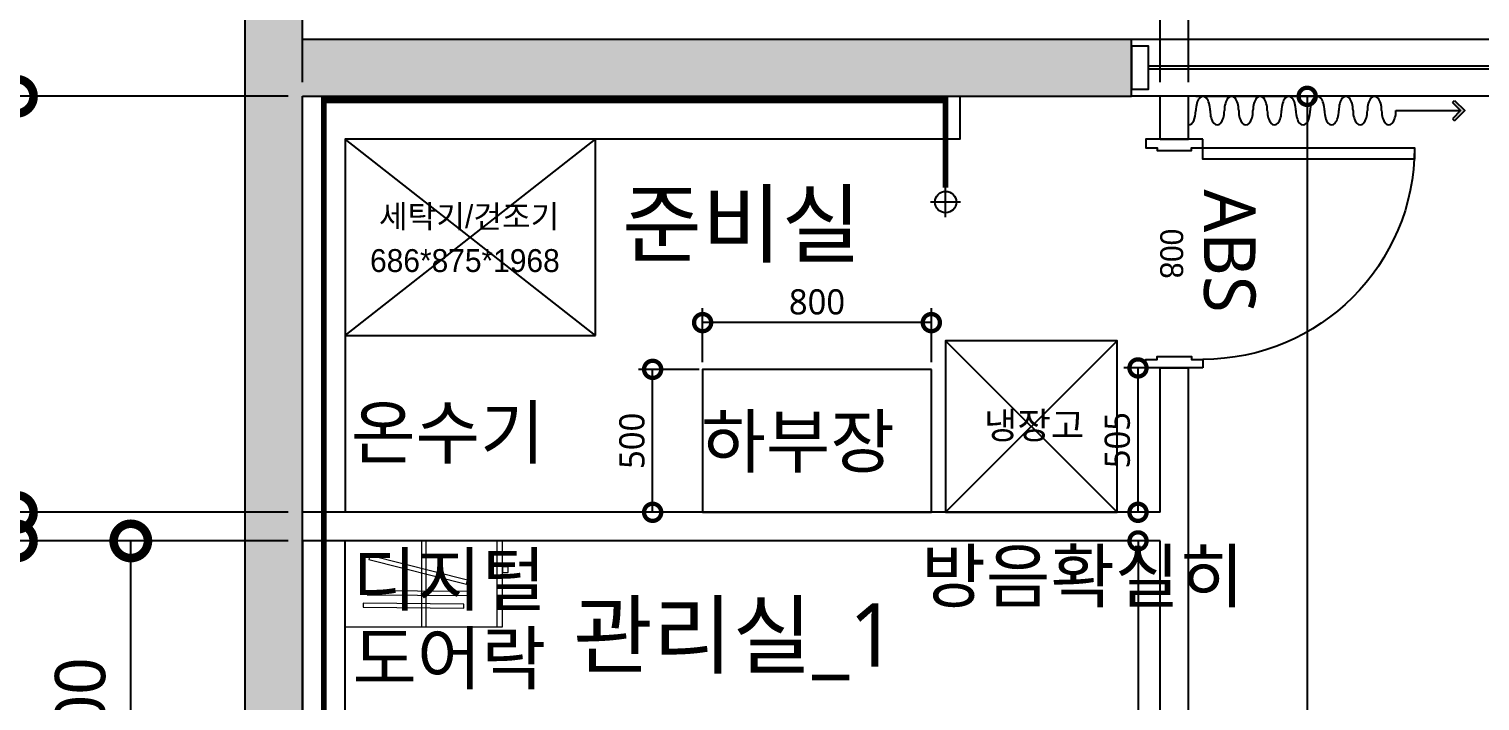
# Model space of a CAD drawing. Extents: x 11477420 to 23072185, y -28506554 to -14238804.
# Drawn here: x 11516640 to 11521715, y -14250399 to -14248049 of the extents above; entities that cross this region are included whole.
import ezdxf
from ezdxf.enums import TextEntityAlignment as Align

# ---------------------------------------------------------------- set-up
doc = ezdxf.new("R2010")
doc.units = 0
doc.header["$LTSCALE"] = 50
doc.header["$MEASUREMENT"] = 0
doc.linetypes.add('DASHEDX2', pattern=[1.5, 1, -0.5])
doc.linetypes.add('HIDDEN', pattern=[0.375, 0.25, -0.125])
doc.layers.get('0').update_dxf_attribs({"linetype": 'CONTINUOUS'})
doc.layers.get('DEFPOINTS').update_dxf_attribs({"linetype": 'CONTINUOUS'})
for name, color, linetype in [('0-ELC TEXT', 7, 'CONTINUOUS'), ('01. F-소품', 3, 'CONTINUOUS'), ('03-TEXT', 3, 'CONTINUOUS'), ('04_FUR', 6, 'CONTINUOUS'), ('06-FUR', 6, 'CONTINUOUS'), ('07-DIM WAL', 5, 'CONTINUOUS'), ('1.천장.벽체선(내벽)', 3, 'CONTINUOUS'), ('2.글자선', 60, 'CONTINUOUS'), ('2CONTINUOUS', 2, 'CONTINUOUS'), ('3 가구-붙박이', 6, 'CONTINUOUS'), ('3.기호.계단선', 30, 'CONTINUOUS'), ('4.가구-붙박이', 6, 'CONTINUOUS'), ('8.패턴선', 8, 'CONTINUOUS'), ('C-WIN', 4, 'CONTINUOUS'), ('CO-DO-FR', 7, 'CONTINUOUS'), ('CO-DOOR', 8, 'CONTINUOUS'), ('FUR', 11, 'CONTINUOUS')]:
    doc.layers.add(name, color=color, linetype=linetype)
doc.layers.add('Arch', color=8, linetype='CONTINUOUS', lineweight=0)
doc.styles.add('DAWIN', font='NanumSquareR.ttf')
doc.styles.add('W-TEXT2', font='Dotum.ttf')
doc.styles.add('맑은 고딕', font='malgun.ttf')
doc.styles.add('코레일둥고', font='Korail_Round_Gothic_Medium.ttf')
doc.dimstyles.new('40', dxfattribs={"dimscale": 40, "dimtxt": 2.2, "dimasz": 3, "dimexe": 1.25, "dimexo": 0.625, "dimtad": 1, "dimdec": 0, "dimzin": 0, "dimdsep": 46, "dimlunit": 6, "dimtxsty": 'DAWIN', "dimblk1": 'DOTSMALL', "dimblk2": 'DOTSMALL', "dimsah": 1, "dimcen": 0.001, "dimclrd": 1, "dimclre": 1, "dimclrt": 3, "dimadec": 0, "dimazin": 0, "dimtfac": 1, "dimtdec": 0, "dimtix": 1, "dimtmove": 2, "dimatfit": 3, "dimldrblk": 'DOTSMALL', "dimfxl": 0, "dimtolj": 1, "dimtzin": 0, "dimarcsym": 0})
doc.dimstyles.new('80', dxfattribs={"dimscale": 80, "dimtxt": 2.2, "dimasz": 3, "dimexe": 1.25, "dimexo": 0.625, "dimtad": 1, "dimdec": 0, "dimzin": 0, "dimdsep": 46, "dimlunit": 6, "dimtxsty": 'DAWIN', "dimblk1": 'DOTSMALL', "dimblk2": 'DOTSMALL', "dimsah": 1, "dimcen": 0.001, "dimclrd": 1, "dimclre": 1, "dimclrt": 3, "dimadec": 0, "dimazin": 0, "dimtfac": 1, "dimtdec": 0, "dimtix": 1, "dimtmove": 2, "dimatfit": 3, "dimldrblk": 'DOTSMALL', "dimfxl": 0, "dimtolj": 1, "dimtzin": 0, "dimarcsym": 0})

# ---------------------------------------------------------------- blocks, each defined once
blk = doc.blocks.new('flooor')
at = {"layer": '8.패턴선', "ltscale": 30}
h = blk.add_hatch(color=256, dxfattribs=at)
h.dxf.hatch_style = 1
h.paths.add_polyline_path([(11507656.8, -14172891.8), (11491856.8, -14172891.8), (11491856.8, -14188496.8), (11492056.8, -14188496.8), (11492056.8, -14187881.8), (11492216.8, -14187881.8), (11492216.8, -14187096.8), (11492056.8, -14187096.8), (11492056.8, -14177741.8), (11494956.8, -14177741.8), (11494956.8, -14177541.8), (11492056.8, -14177541.8), (11492056.8, -14173091.8), (11494756.8, -14173091.8), (11494756.8, -14176541.8), (11494956.8, -14176541.8), (11494956.8, -14173091.8), (11500056.8, -14173091.8), (11500056.8, -14176141.8), (11500256.8, -14176141.8), (11500256.8, -14173091.8), (11503456.8, -14173091.8), (11503456.8, -14176141.8), (11503656.8, -14176141.8), (11503656.8, -14175391.8), (11504256.8, -14175391.8), (11504256.8, -14175302.3), (11504246.8, -14175302.3), (11504246.8, -14175262.3), (11504256.8, -14175191.8), (11503656.8, -14175191.8), (11503656.8, -14173091.8), (11505856.8, -14173091.8), (11505856.8, -14175191.8), (11505256.8, -14175191.8), (11505256.8, -14175262.3), (11505266.8, -14175262.3), (11505266.8, -14175316.8), (11505256.8, -14175316.8), (11505256.8, -14175391.8), (11506056.8, -14175391.8), (11506056.8, -14174691.8), (11509204.8, -14174691.8), (11509204.8, -14174491.8), (11506056.8, -14174491.8), (11506056.8, -14173091.8), (11507656.8, -14173091.8)])
h.paths.add_polyline_path([(11499856.8, -14177741.8), (11504356.8, -14177741.8), (11504356.8, -14177541.8), (11499106.8, -14177541.8), (11499106.8, -14177566.8), (11499106.8, -14177716.8), (11499106.8, -14177741.8), (11499106.8, -14177991.8), (11499856.8, -14177991.8)], flags=17)
h.paths.add_polyline_path([(11506056.8, -14177541.8), (11505856.8, -14177541.8), (11505356.8, -14177541.8), (11505356.8, -14177741.8), (11505356.8, -14177941.8), (11506056.8, -14177941.8)], flags=17)
h.paths.add_polyline_path([(11512534.8, -14172891.8), (11511656.8, -14172891.8), (11511656.8, -14173091.8), (11511656.8, -14173691.8), (11512334.8, -14173691.8), (11512334.8, -14174491.8), (11511854.8, -14174491.8), (11511854.8, -14174691.8), (11512334.8, -14174691.8), (11512334.8, -14174791.8), (11512534.8, -14174791.8)])
h.paths.add_polyline_path([(11512534.8, -14175641.8), (11512384.8, -14175641.8), (11512334.8, -14175641.8), (11512334.8, -14176391.8), (11512534.8, -14176391.8)])
h.paths.add_polyline_path([(11512534.8, -14176941.8), (11512384.8, -14176941.8), (11512334.8, -14176941.8), (11512334.8, -14177100.8), (11511772.8, -14177100.8), (11511772.8, -14177941.8), (11512334.8, -14177941.8), (11512334.8, -14178041.8), (11512534.8, -14178041.8)])
h.paths.add_polyline_path([(11512534.8, -14179271.8), (11512384.8, -14179271.8), (11512334.8, -14179271.8), (11512334.8, -14179836.8), (11512534.8, -14179836.8)])
h.paths.add_polyline_path([(11512256.8, -14184446.8), (11511656.8, -14184446.8), (11511656.8, -14185146.8), (11512256.8, -14185146.8)])
h.paths.add_polyline_path([(11507213.8, -14187066.8), (11506733.8, -14187066.8), (11506733.8, -14187846.8), (11507213.8, -14187846.8)], flags=17)
h.paths.add_polyline_path([(11499706.8, -14186781.8), (11499221.8, -14186781.8), (11499221.8, -14187556.8), (11499706.8, -14187556.8)], flags=17)
at = {"ltscale": 30}
for p, q in [((11494306.8, -14178164.3), (11494306.8, -14178059.3)), ((11494359.3, -14178111.8), (11494254.3, -14178111.8))]:
    blk.add_line(p, q, dxfattribs=at)
blk.add_circle((11494306.8, -14178111.8), 37.5, dxfattribs=at)
at = {"layer": '2CONTINUOUS', "ltscale": 30}
for p, q in [((11491856.8, -14188496.8), (11491856.8, -14172891.8)), ((11492056.8, -14177541.8), (11492056.8, -14173091.8)), ((11492056.8, -14177541.8), (11494956.8, -14177541.8)), ((11494956.8, -14177741.8), (11494956.8, -14177541.8)), ((11492056.8, -14187096.8), (11492056.8, -14177741.8)), ((11492056.8, -14177741.8), (11494956.8, -14177741.8))]:
    blk.add_line(p, q, dxfattribs=at)
at = {"layer": 'C-WIN', "ltscale": 30}
for p, q in [((11496511.8, -14177636.8), (11495016.8, -14177636.8)), ((11496511.8, -14177646.8), (11495016.8, -14177646.8))]:
    blk.add_line(p, q, dxfattribs=at)
for points in [[(11494956.8, -14177541.8), (11499106.8, -14177541.8), (11499106.8, -14177741.8), (11494956.8, -14177741.8)], [(11494956.8, -14177716.8), (11495016.8, -14177716.8), (11495016.8, -14177566.8), (11494956.8, -14177566.8)]]:
    blk.add_lwpolyline(points, close=True, dxfattribs=at)
blk = doc.blocks.new('arrttt')
at = {"layer": 'Arch', "color": 6}
for p, q in [((883190.8, 53558.7), (882890.8, 53558.7)), ((882890.8, 53558.7), (882890.8, 53008.7)), ((883190.8, 53008.7), (883190.8, 53558.7)), ((882958.9, 53496.3), (882955.8, 53144.1)), ((882972.9, 53496.2), (882958.9, 53496.3)), ((882969.8, 53144), (882972.9, 53496.2)), ((883002.8, 53482.1), (882999.7, 53130)), ((883016.8, 53482), (883002.8, 53482.1)), ((883013.7, 53129.9), (883016.8, 53482)), ((883126.4, 53476.3), (883040, 53134.9)), ((883053.6, 53131.5), (883140, 53472.9)), ((883140, 53472.9), (883126.4, 53476.3)), ((882890.8, 53291.2), (883190.8, 53291.2)), ((882890.8, 53276.2), (883190.8, 53276.2)), ((882955.8, 53144.1), (882969.8, 53144)), ((882999.7, 53130), (883013.7, 53129.9)), ((883040, 53134.9), (883053.6, 53131.5)), ((883190.8, 53028.7), (882890.8, 53028.7)), ((882890.8, 53008.7), (883190.8, 53008.7)), ((883100.8, 53008.7), (883080.8, 53008.7)), ((883080.8, 53008.7), (883080.8, 52988.7)), ((883080.8, 52988.7), (883100.8, 52988.7)), ((883100.8, 52988.7), (883100.8, 53008.7))]:
    blk.add_line(p, q, dxfattribs=at)
blk = doc.blocks.new('_DOTSMALL')
at = {"color": 0, "linetype": 'ByBlock', "const_width": 0.5}
blk.add_lwpolyline([(-0.0625, 0, 1), (0.0625, 0, 1)], format="xyb", close=True, dxfattribs=at)
blk = doc.blocks.new('*D78')
at = {"layer": '07-DIM WAL', "color": 1, "lineweight": -2, "ltscale": 30}
for p, q in [((11520696.1, -14248234.4), (11520696.1, -14247184.4)), ((11522196.1, -14248234.4), (11522196.1, -14247184.4)), ((11520696.1, -14247284.4), (11522196.1, -14247284.4))]:
    blk.add_line(p, q, dxfattribs=at)
at = {"layer": 'DEFPOINTS', "color": 0, "ltscale": 30}
for p in [(11522196.1, -14247284.4), (11520696.1, -14248284.4), (11522196.1, -14248284.4)]:
    blk.add_point(p, dxfattribs=at)
at = {"layer": '07-DIM WAL', "color": 1, "lineweight": -2, "ltscale": 30, "xscale": 240, "yscale": 240, "zscale": 240, "rotation": 180}
blk.add_blockref('_DOTSMALL', (11520696.1, -14247284.4), dxfattribs=at)
at = {"layer": '07-DIM WAL', "color": 1, "lineweight": -2, "ltscale": 30, "xscale": 240, "yscale": 240, "zscale": 240}
blk.add_blockref('_DOTSMALL', (11522196.1, -14247284.4), dxfattribs=at)
at = {"layer": '07-DIM WAL', "color": 3, "ltscale": 30, "insert": (11521446.1, -14247122.9), "char_height": 176, "attachment_point": 5, "style": 'DAWIN'}
blk.add_mtext('\\A1;1,500', dxfattribs=at)
blk = doc.blocks.new('*D79')
at = {"layer": '07-DIM WAL', "color": 1, "lineweight": -2, "ltscale": 30}
for p, q in [((11517596.1, -14248234.4), (11517596.1, -14247184.4)), ((11520596.1, -14248234.4), (11520596.1, -14247184.4)), ((11520596.1, -14247284.4), (11517596.1, -14247284.4))]:
    blk.add_line(p, q, dxfattribs=at)
at = {"layer": 'DEFPOINTS', "color": 0, "ltscale": 30}
for p in [(11517596.1, -14247284.4), (11517596.1, -14248284.4), (11520596.1, -14248284.4)]:
    blk.add_point(p, dxfattribs=at)
at = {"layer": '07-DIM WAL', "color": 1, "lineweight": -2, "ltscale": 30, "xscale": 240, "yscale": 240, "zscale": 240, "rotation": 180}
blk.add_blockref('_DOTSMALL', (11517596.1, -14247284.4), dxfattribs=at)
at = {"layer": '07-DIM WAL', "color": 1, "lineweight": -2, "ltscale": 30, "xscale": 240, "yscale": 240, "zscale": 240}
blk.add_blockref('_DOTSMALL', (11520596.1, -14247284.4), dxfattribs=at)
at = {"layer": '07-DIM WAL', "color": 3, "ltscale": 30, "insert": (11519096.1, -14247122.9), "char_height": 176, "attachment_point": 5, "style": 'DAWIN'}
blk.add_mtext('\\A1;3,000', dxfattribs=at)
blk = doc.blocks.new('*D81')
at = {"layer": '07-DIM WAL', "color": 1, "lineweight": -2, "ltscale": 30}
for p, q in [((11517546.1, -14248284.4), (11516496.1, -14248284.4)), ((11516596.1, -14248284.4), (11516596.1, -14249739.4)), ((11517546.1, -14249739.4), (11516496.1, -14249739.4))]:
    blk.add_line(p, q, dxfattribs=at)
at = {"layer": 'DEFPOINTS', "color": 0, "ltscale": 30}
for p in [(11517596.1, -14248284.4), (11516596.1, -14249739.4), (11517596.1, -14249739.4)]:
    blk.add_point(p, dxfattribs=at)
at = {"layer": '07-DIM WAL', "color": 1, "lineweight": -2, "ltscale": 30, "xscale": 240, "yscale": 240, "zscale": 240}
for p, rotation in [((11516596.1, -14248284.4), 90), ((11516596.1, -14249739.4), 270)]:
    blk.add_blockref('_DOTSMALL', p, dxfattribs=dict(at, rotation=rotation))
at = {"layer": '07-DIM WAL', "color": 3, "ltscale": 30, "insert": (11516435.9, -14249011.9), "char_height": 176, "attachment_point": 5, "rotation": 90, "style": 'DAWIN'}
blk.add_mtext('\\A1;1,455', dxfattribs=at)
blk = doc.blocks.new('*D82')
at = {"layer": '07-DIM WAL', "color": 1, "lineweight": -2, "ltscale": 30}
for p, q in [((11516596.1, -14249739.4), (11516596.1, -14249499.4)), ((11517546.1, -14249739.4), (11516496.1, -14249739.4)), ((11516596.1, -14249739.4), (11516596.1, -14249839.4)), ((11517546.1, -14249839.4), (11516496.1, -14249839.4)), ((11516596.1, -14249839.4), (11516596.1, -14250079.4))]:
    blk.add_line(p, q, dxfattribs=at)
at = {"layer": 'DEFPOINTS', "color": 0, "ltscale": 30}
for p in [(11517596.1, -14249739.4), (11516596.1, -14249839.4), (11517596.1, -14249839.4)]:
    blk.add_point(p, dxfattribs=at)
at = {"layer": '07-DIM WAL', "color": 1, "lineweight": -2, "ltscale": 30, "xscale": 240, "yscale": 240, "zscale": 240}
for p, rotation in [((11516596.1, -14249739.4), 270), ((11516596.1, -14249839.4), 90)]:
    blk.add_blockref('_DOTSMALL', p, dxfattribs=dict(at, rotation=rotation))
at = {"layer": '07-DIM WAL', "color": 3, "ltscale": 30, "insert": (11516452, -14249789.4), "char_height": 176, "attachment_point": 5, "rotation": 90, "style": 'DAWIN'}
blk.add_mtext('\\A1;100', dxfattribs=at)
blk = doc.blocks.new('*D83')
at = {"layer": '07-DIM WAL', "color": 1, "lineweight": -2, "ltscale": 30}
for p, q in [((11517546.1, -14249839.4), (11516496.1, -14249839.4)), ((11516596.1, -14249839.4), (11516596.1, -14252739.4)), ((11517546.1, -14252739.4), (11516496.1, -14252739.4))]:
    blk.add_line(p, q, dxfattribs=at)
at = {"layer": 'DEFPOINTS', "color": 0, "ltscale": 30}
for p in [(11517596.1, -14249839.4), (11516596.1, -14252739.4), (11517596.1, -14252739.4)]:
    blk.add_point(p, dxfattribs=at)
at = {"layer": '07-DIM WAL', "color": 1, "lineweight": -2, "ltscale": 30, "xscale": 240, "yscale": 240, "zscale": 240}
for p, rotation in [((11516596.1, -14249839.4), 90), ((11516596.1, -14252739.4), 270)]:
    blk.add_blockref('_DOTSMALL', p, dxfattribs=dict(at, rotation=rotation))
at = {"layer": '07-DIM WAL', "color": 3, "ltscale": 30, "insert": (11516434.5, -14251289.4), "char_height": 176, "attachment_point": 5, "rotation": 90, "style": 'DAWIN'}
blk.add_mtext('\\A1;2,900', dxfattribs=at)
blk = doc.blocks.new('*D76')
at = {"layer": '07-DIM WAL', "color": 1, "lineweight": -2, "ltscale": 30}
for p, q in [((11517546.1, -14249839.4), (11516896.1, -14249839.4)), ((11516996.1, -14251239.4), (11516996.1, -14249839.4)), ((11517546.1, -14251239.4), (11516896.1, -14251239.4))]:
    blk.add_line(p, q, dxfattribs=at)
at = {"layer": 'DEFPOINTS', "color": 0, "ltscale": 30}
for p in [(11516996.1, -14249839.4), (11517596.1, -14249839.4), (11517596.1, -14251239.4)]:
    blk.add_point(p, dxfattribs=at)
at = {"layer": '07-DIM WAL', "color": 1, "lineweight": -2, "ltscale": 30, "xscale": 240, "yscale": 240, "zscale": 240}
for p, rotation in [((11516996.1, -14249839.4), 90), ((11516996.1, -14251239.4), 270)]:
    blk.add_blockref('_DOTSMALL', p, dxfattribs=dict(at, rotation=rotation))
at = {"layer": '07-DIM WAL', "color": 3, "ltscale": 30, "insert": (11516834.5, -14250539.4), "char_height": 176, "attachment_point": 5, "rotation": 90, "style": 'DAWIN'}
blk.add_mtext('\\A1;1,400', dxfattribs=at)
blk = doc.blocks.new('*D89')
at = {"layer": '07-DIM WAL', "color": 1, "lineweight": -2, "ltscale": 30}
for p, q in [((11518984.4, -14249239.4), (11518771.3, -14249239.4)), ((11518821.3, -14249739.4), (11518821.3, -14249239.4)), ((11518984.4, -14249739.4), (11518771.3, -14249739.4))]:
    blk.add_line(p, q, dxfattribs=at)
at = {"layer": 'DEFPOINTS', "color": 0, "ltscale": 30}
for p in [(11518821.3, -14249239.4), (11519009.4, -14249239.4), (11519009.4, -14249739.4)]:
    blk.add_point(p, dxfattribs=at)
at = {"layer": '07-DIM WAL', "color": 1, "lineweight": -2, "ltscale": 30, "xscale": 120, "yscale": 120, "zscale": 120}
for p, rotation in [((11518821.3, -14249239.4), 90), ((11518821.3, -14249739.4), 270)]:
    blk.add_blockref('_DOTSMALL', p, dxfattribs=dict(at, rotation=rotation))
at = {"layer": '07-DIM WAL', "color": 3, "ltscale": 30, "insert": (11518749.2, -14249489.4), "char_height": 88, "attachment_point": 5, "rotation": 90, "style": 'DAWIN'}
blk.add_mtext('\\A1;500', dxfattribs=at)
blk = doc.blocks.new('*D90')
at = {"layer": '07-DIM WAL', "color": 1, "lineweight": -2, "ltscale": 30}
for p, q in [((11518996.1, -14249214.4), (11518996.1, -14249025.9)), ((11519796.1, -14249214.4), (11519796.1, -14249025.9)), ((11519796.1, -14249075.9), (11518996.1, -14249075.9))]:
    blk.add_line(p, q, dxfattribs=at)
at = {"layer": 'DEFPOINTS', "color": 0, "ltscale": 30}
for p in [(11518996.1, -14249075.9), (11518996.1, -14249239.4), (11519796.1, -14249239.4)]:
    blk.add_point(p, dxfattribs=at)
at = {"layer": '07-DIM WAL', "color": 1, "lineweight": -2, "ltscale": 30, "xscale": 120, "yscale": 120, "zscale": 120, "rotation": 180}
blk.add_blockref('_DOTSMALL', (11518996.1, -14249075.9), dxfattribs=at)
at = {"layer": '07-DIM WAL', "color": 1, "lineweight": -2, "ltscale": 30, "xscale": 120, "yscale": 120, "zscale": 120}
blk.add_blockref('_DOTSMALL', (11519796.1, -14249075.9), dxfattribs=at)
at = {"layer": '07-DIM WAL', "color": 3, "ltscale": 30, "insert": (11519396.1, -14249003.9), "char_height": 88, "attachment_point": 5, "style": 'DAWIN'}
blk.add_mtext('\\A1;800', dxfattribs=at)
blk = doc.blocks.new('*D94')
at = {"layer": '07-DIM WAL', "color": 1, "lineweight": -2, "ltscale": 30}
for p, q in [((11517546.1, -14248284.4), (11516096.1, -14248284.4)), ((11516196.1, -14248284.4), (11516196.1, -14258839.4)), ((11517546.1, -14258839.4), (11516096.1, -14258839.4))]:
    blk.add_line(p, q, dxfattribs=at)
at = {"layer": 'DEFPOINTS', "color": 0, "ltscale": 30}
for p in [(11517596.1, -14248284.4), (11516196.1, -14258839.4), (11517596.1, -14258839.4)]:
    blk.add_point(p, dxfattribs=at)
at = {"layer": '07-DIM WAL', "color": 1, "lineweight": -2, "ltscale": 30, "xscale": 240, "yscale": 240, "zscale": 240}
for p, rotation in [((11516196.1, -14248284.4), 90), ((11516196.1, -14258839.4), 270)]:
    blk.add_blockref('_DOTSMALL', p, dxfattribs=dict(at, rotation=rotation))
at = {"layer": '07-DIM WAL', "color": 3, "ltscale": 30, "insert": (11516034.5, -14253561.9), "char_height": 176, "attachment_point": 5, "rotation": 90, "style": 'DAWIN'}
blk.add_mtext('\\A1;10,555', dxfattribs=at)
blk = doc.blocks.new('FFSFDF')
at = {"layer": '01. F-소품'}
blk.add_hatch(color=8, dxfattribs=at).paths.add_polyline_path([(1567672.9, 1746751.1), (1567679.9, 1746744.1), (1567715.3, 1746779.4), (1567679.9, 1746814.8), (1567672.9, 1746807.7), (1567701.2, 1746779.4)])
at = {"layer": '01. F-소품', "color": 8}
for p, q in [((1567672.9, 1746807.7), (1567679.9, 1746814.8)), ((1567474.8, 1746779.4), (1567701.2, 1746779.4)), ((1567672.9, 1746751.1), (1567679.9, 1746744.1))]:
    blk.add_line(p, q, dxfattribs=at)
for points in [[(1567679.9, 1746814.8), (1567715.3, 1746779.4), (1567679.9, 1746744.1)], [(1567672.9, 1746807.7), (1567701.2, 1746779.4), (1567672.9, 1746751.1)]]:
    blk.add_lwpolyline(points, dxfattribs=at)
for centre, start_param, end_param in [((1566799.8, 1746779.4), 1.570796, 4.712389), ((1566899.8, 1746779.4), 1.570796, 4.712389), ((1566999.8, 1746779.4), 1.570796, 4.712389), ((1567099.8, 1746779.4), 1.570796, 4.712389), ((1567199.8, 1746779.4), 1.570796, 4.712389), ((1567299.8, 1746779.4), 1.570796, 4.712389), ((1567399.8, 1746779.4), 1.570796, 4.712389), ((1566749.8, 1746779.4), 6.283185, 7.853982), ((1566849.8, 1746779.4), 4.712389, 7.853982), ((1566949.8, 1746779.4), 4.712389, 7.853982), ((1567049.8, 1746779.4), 4.712389, 7.853982), ((1567149.8, 1746779.4), 4.712389, 7.853982), ((1567249.8, 1746779.4), 4.712389, 7.853982), ((1567349.8, 1746779.4), 4.712389, 7.853982), ((1567449.8, 1746779.4), 4.712389, 7.853982)]:
    blk.add_ellipse(centre, major_axis=(0, -50), ratio=0.5, start_param=start_param, end_param=end_param, dxfattribs=at)
blk = doc.blocks.new('*D383')
at = {"layer": '07-DIM WAL', "color": 1, "lineweight": -2, "ltscale": 10}
for p, q in [((11520721.1, -14248284.4), (11521160.7, -14248284.4)), ((11521110.7, -14248284.4), (11521110.7, -14258689.4)), ((11520721.1, -14258689.4), (11521160.7, -14258689.4))]:
    blk.add_line(p, q, dxfattribs=at)
at = {"layer": 'DEFPOINTS', "color": 0, "ltscale": 10}
for p in [(11520696.1, -14248284.4), (11520696.1, -14258689.4), (11521110.7, -14258689.4)]:
    blk.add_point(p, dxfattribs=at)
at = {"layer": '07-DIM WAL', "color": 1, "lineweight": -2, "ltscale": 10, "xscale": 120, "yscale": 120, "zscale": 120}
for p, rotation in [((11521110.7, -14248284.4), 90), ((11521110.7, -14258689.4), 270)]:
    blk.add_blockref('_DOTSMALL', p, dxfattribs=dict(at, rotation=rotation))
at = {"layer": '07-DIM WAL', "color": 3, "ltscale": 10, "insert": (11521030, -14253486.9), "char_height": 88, "attachment_point": 5, "rotation": 90, "style": 'DAWIN'}
blk.add_mtext('\\A1;10,405', dxfattribs=at)
blk = doc.blocks.new('D-002')
at = {"layer": 'CO-DO-FR'}
for points in [[(0, 200), (0, 0), (30, 0), (30, 40), (40, 40), (40, 160), (30, 160), (30, 200), (0, 200)], [(800, 200), (800, 0), (770, 0), (770, 40), (760, 40), (760, 160), (770, 160), (770, 200), (800, 200)]]:
    blk.add_lwpolyline(points, close=True, dxfattribs=at)
at = {"layer": 'CO-DOOR'}
blk.add_lwpolyline([(730, 940), (730, 200), (770, 200), (770, 940)], close=True, dxfattribs=at)
blk.add_arc((770, 200), 740, 90, 180, dxfattribs=at)
at = {"layer": '2.글자선', "style": 'W-TEXT2'}
blk.add_text('800', height=80, dxfattribs=at).set_placement((399.6, 90.6), align=Align.MIDDLE_CENTER)
blk = doc.blocks.new('*D423')
at = {"layer": '07-DIM WAL', "color": 1, "lineweight": -2, "ltscale": 10}
for p, q in [((11520571.1, -14249234.4), (11520469, -14249234.4)), ((11520519, -14249739.4), (11520519, -14249234.4)), ((11520571.1, -14249739.4), (11520469, -14249739.4))]:
    blk.add_line(p, q, dxfattribs=at)
at = {"layer": 'DEFPOINTS', "color": 0, "ltscale": 10}
for p in [(11520519, -14249234.4), (11520596.1, -14249234.4), (11520596.1, -14249739.4)]:
    blk.add_point(p, dxfattribs=at)
at = {"layer": '07-DIM WAL', "color": 1, "lineweight": -2, "ltscale": 10, "xscale": 120, "yscale": 120, "zscale": 120}
for p, rotation in [((11520519, -14249234.4), 90), ((11520519, -14249739.4), 270)]:
    blk.add_blockref('_DOTSMALL', p, dxfattribs=dict(at, rotation=rotation))
at = {"layer": '07-DIM WAL', "color": 3, "ltscale": 10, "insert": (11520447, -14249486.9), "char_height": 88, "attachment_point": 5, "rotation": 90, "style": 'DAWIN'}
blk.add_mtext('\\A1;505', dxfattribs=at)
blk = doc.blocks.new('*D424')
at = {"layer": '07-DIM WAL', "color": 1, "lineweight": -2, "ltscale": 10}
for p, q in [((11520571.1, -14249839.4), (11520469, -14249839.4)), ((11520519, -14249839.4), (11520519, -14251739.4)), ((11520571.1, -14251739.4), (11520469, -14251739.4))]:
    blk.add_line(p, q, dxfattribs=at)
at = {"layer": 'DEFPOINTS', "color": 0, "ltscale": 10}
for p in [(11520596.1, -14249839.4), (11520519, -14251739.4), (11520596.1, -14251739.4)]:
    blk.add_point(p, dxfattribs=at)
at = {"layer": '07-DIM WAL', "color": 1, "lineweight": -2, "ltscale": 10, "xscale": 120, "yscale": 120, "zscale": 120}
for p, rotation in [((11520519, -14249839.4), 90), ((11520519, -14251739.4), 270)]:
    blk.add_blockref('_DOTSMALL', p, dxfattribs=dict(at, rotation=rotation))
at = {"layer": '07-DIM WAL', "color": 3, "ltscale": 10, "insert": (11520438.2, -14250789.4), "char_height": 88, "attachment_point": 5, "rotation": 90, "style": 'DAWIN'}
blk.add_mtext('\\A1;1,900', dxfattribs=at)

msp = doc.modelspace()

# ---------------------------------------------------------------- linework, layer by layer
at = {"layer": '04_FUR'}
msp.add_line((11520446.1, -14249739.4), (11519846.1, -14249139.4), dxfattribs=at)
at = {"layer": '1.천장.벽체선(내벽)', "ltscale": 30}
for p, q in [((11520596.1, -14248434.4), (11520596.1, -14248284.4)), ((11520696.1, -14248434.4), (11520696.1, -14248284.4)), ((11520596.1, -14248434.4), (11520696.1, -14248434.4)), ((11520596.1, -14249739.4), (11520596.1, -14249234.4)), ((11520596.1, -14249234.4), (11520696.1, -14249234.4)), ((11520696.1, -14251739.4), (11520696.1, -14249234.4)), ((11520596.1, -14249739.4), (11517596.1, -14249739.4)), ((11520596.1, -14249839.4), (11517596.1, -14249839.4)), ((11520596.1, -14251739.4), (11520596.1, -14249839.4))]:
    msp.add_line(p, q, dxfattribs=at)
at = {"layer": '3 가구-붙박이'}
msp.add_lwpolyline([(11517596.1, -14248284.4), (11519896.1, -14248284.4), (11519896.1, -14248434.4), (11517746.1, -14248434.4), (11517746.1, -14249739.4), (11517596.1, -14249739.4), (11517596.1, -14248284.4)], dxfattribs=at)
at = {"layer": '3 가구-붙박이', "ltscale": 30}
msp.add_lwpolyline([(11519796.1, -14249239.4), (11518996.1, -14249239.4), (11518996.1, -14249739.4), (11519796.1, -14249739.4)], close=True, dxfattribs=at)
at = {"layer": '3 가구-붙박이'}
msp.add_lwpolyline([(11517596.1, -14251239.4), (11517746.1, -14251239.4), (11517746.1, -14249839.4), (11517596.1, -14249839.4)], close=True, dxfattribs=at)
at = {"layer": '3.기호.계단선', "linetype": 'HIDDEN', "ltscale": 10, "const_width": 20}
msp.add_lwpolyline([(11519846.1, -14248604.4), (11519846.1, -14248298.5), (11517671.1, -14248298.5), (11517671.1, -14257496.4), (11517811.6, -14257496.4), (11517811.6, -14258741.5), (11523441.8, -14258741.5), (11523441.8, -14258390.6)], dxfattribs=at)
at = {"layer": '4.가구-붙박이'}
msp.add_line((11520446.1, -14249139.4), (11519846.1, -14249739.4), dxfattribs=at)
msp.add_lwpolyline([(11519846.1, -14249739.4), (11520446.1, -14249739.4), (11520446.1, -14249139.4), (11519846.1, -14249139.4)], close=True, dxfattribs=at)
at = {"layer": 'FUR'}
for p, q in [((11518621.1, -14249120.4), (11517746.1, -14248434.4)), ((11517746.1, -14249120.4), (11518621.1, -14248434.4))]:
    msp.add_line(p, q, dxfattribs=at)
msp.add_lwpolyline([(11518621.1, -14249120.4), (11518621.1, -14248434.4), (11517746.1, -14248434.4), (11517746.1, -14249120.4)], close=True, dxfattribs=at)

# ---------------------------------------------------------------- block references
msp.add_blockref('flooor', (25539.3, -70542.6))
at = {"color": 0}
msp.add_blockref('FFSFDF', (9953946.3, -15995113.9), dxfattribs=at)
at = {"layer": '04_FUR', "rotation": 90.00000000000001}
msp.add_blockref('arrttt', (11571304.8, -15133030.3), dxfattribs=at)
at = {"layer": '1.천장.벽체선(내벽)', "ltscale": 30, "xscale": -1, "rotation": 270}
msp.add_blockref('D-002', (11520546.1, -14249234.4), dxfattribs=at)

# ---------------------------------------------------------------- texts
at = {"layer": '0-ELC TEXT', "style": '맑은 고딕'}
msp.add_text('냉장고', height=93.33, rotation=360, dxfattribs=at).set_placement((11520155.6, -14249435.3), align=Align.MIDDLE_CENTER)
at = {"layer": '03-TEXT', "style": '맑은 고딕'}
for s, p in [('준비실', (11518714.7, -14248619.8)), ('관리실_1', (11518543.2, -14250057.2))]:
    msp.add_text(s, height=222.22, dxfattribs=at).set_placement(p, align=Align.TOP_LEFT)
at = {"layer": '03-TEXT', "color": 7, "style": '맑은 고딕'}
msp.add_text('ABS', height=180, rotation=270, dxfattribs=at).set_placement((11520930, -14248610.1), align=Align.TOP_LEFT)
for s, p in [('온수기', (11517766.2, -14249369.9)), ('하부장', (11518991, -14249401.3)), ('디지털', (11517770.9, -14249884.1)), ('방음확실히', (11519760.6, -14249872.4)), ('도어락', (11517770.9, -14250159.6))]:
    msp.add_text(s, height=180, dxfattribs=at).set_placement(p, align=Align.TOP_LEFT)
at = {"layer": '06-FUR', "color": 7, "linetype": 'DASHEDX2', "style": '코레일둥고'}
for s, p in [('세탁기/건조기', (11517863.8, -14248744.8)), ('686*875*1968', (11517832.9, -14248898.9))]:
    msp.add_text(s, height=80, dxfattribs=at).set_placement(p)

# ---------------------------------------------------------------- dimensions: what is measured, and where the dimension line sits
at = {"layer": '07-DIM WAL', "ltscale": 30}
for base, p1, p2, dimstyle, picture, middle in [((11517596.1, -14247284.4), (11520596.1, -14248284.4), (11517596.1, -14248284.4), '80', '*D79', (11519096.1, -14247122.9)), ((11522196.1, -14247284.4), (11520696.1, -14248284.4), (11522196.1, -14248284.4), '80', '*D78', (11521446.1, -14247122.9)), ((11518996.1, -14249075.9), (11519796.1, -14249239.4), (11518996.1, -14249239.4), '40', '*D90', (11519396.1, -14249003.9))]:
    dim = msp.add_linear_dim(base=base, p1=p1, p2=p2, dimstyle=dimstyle, dxfattribs=at)
    dim.commit()
    dim.dimension.update_dxf_attribs({"geometry": picture, "text_midpoint": middle})
for base, p1, p2, dimstyle, picture, middle in [((11516196.1, -14258839.4), (11517596.1, -14248284.4), (11517596.1, -14258839.4), '80', '*D94', (11516034.5, -14253561.9)), ((11516596.1, -14249739.4), (11517596.1, -14248284.4), (11517596.1, -14249739.4), '80', '*D81', (11516435.9, -14249011.9)), ((11518821.3, -14249239.4), (11519009.4, -14249739.4), (11519009.4, -14249239.4), '40', '*D89', (11518749.2, -14249489.4)), ((11516596.1, -14249839.4), (11517596.1, -14249739.4), (11517596.1, -14249839.4), '80', '*D82', (11516452, -14249789.4)), ((11516596.1, -14252739.4), (11517596.1, -14249839.4), (11517596.1, -14252739.4), '80', '*D83', (11516434.5, -14251289.4)), ((11516996.1, -14249839.4), (11517596.1, -14251239.4), (11517596.1, -14249839.4), '80', '*D76', (11516834.5, -14250539.4))]:
    dim = msp.add_linear_dim(base=base, p1=p1, p2=p2, angle=90, dimstyle=dimstyle, dxfattribs=at)
    dim.commit()
    dim.dimension.update_dxf_attribs({"geometry": picture, "text_midpoint": middle})
at = {"layer": '07-DIM WAL', "ltscale": 10}
for base, p1, p2, picture, middle in [((11521110.7, -14258689.4), (11520696.1, -14248284.4), (11520696.1, -14258689.4), '*D383', (11521030, -14253486.9)), ((11520519, -14249234.4), (11520596.1, -14249739.4), (11520596.1, -14249234.4), '*D423', (11520447, -14249486.9)), ((11520519, -14251739.4), (11520596.1, -14249839.4), (11520596.1, -14251739.4), '*D424', (11520438.2, -14250789.4))]:
    dim = msp.add_linear_dim(base=base, p1=p1, p2=p2, angle=90, dimstyle='40', dxfattribs=at)
    dim.commit()
    dim.dimension.update_dxf_attribs({"geometry": picture, "text_midpoint": middle})

doc.saveas('drawing.dxf')
